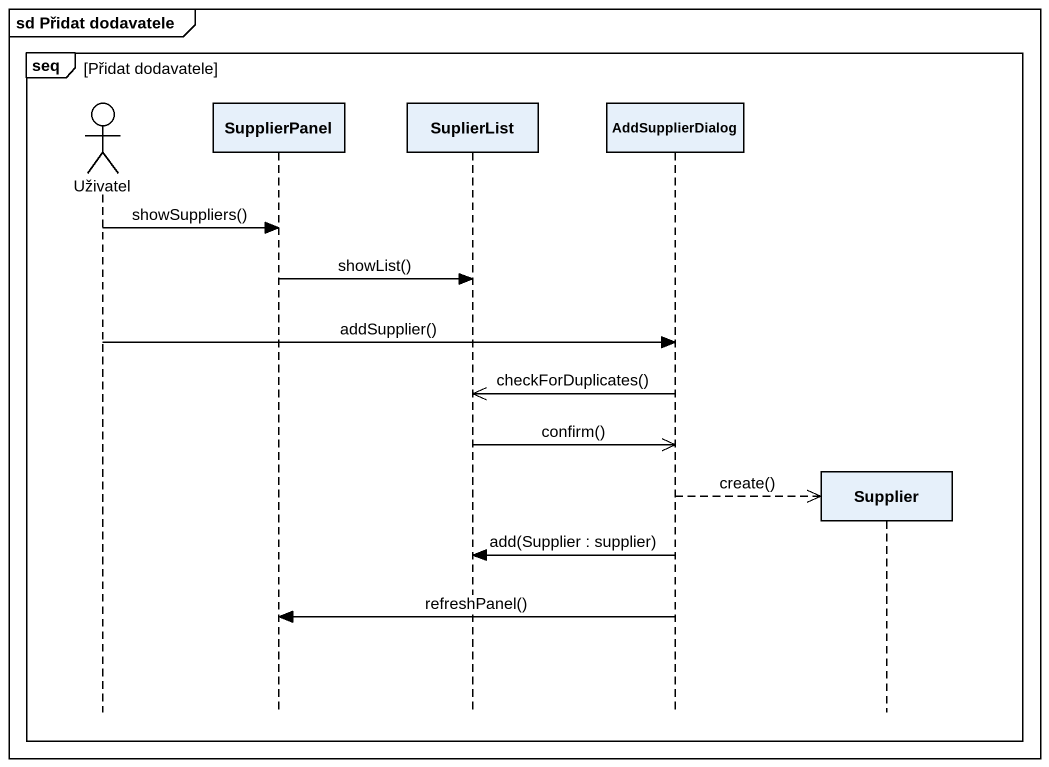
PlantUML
@startuml
mainframe sd Přidat dodavatele
hide footbox
actor Uživatel
participant SupplierPanel
participant SuplierList
participant AddSupplierDialog
participant Supplier

group seq [Přidat dodavatele]
  Uživatel -> SupplierPanel : showSuppliers()
  SupplierPanel -> SuplierList : showList()
  Uživatel -> AddSupplierDialog : addSupplier()
  AddSupplierDialog ->> SuplierList : checkForDuplicates()
  SuplierList ->> AddSupplierDialog : confirm()
  AddSupplierDialog -->> Supplier ** : create()
  AddSupplierDialog -> SuplierList : add(Supplier : supplier)
  AddSupplierDialog -> SupplierPanel : refreshPanel()
end
@enduml
